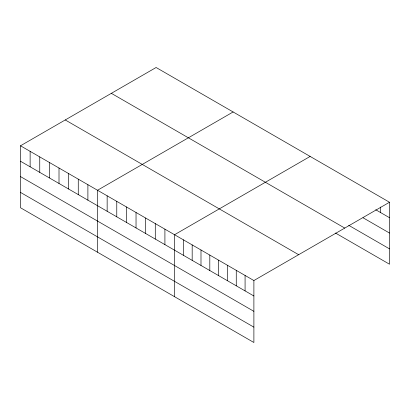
<?xml version="1.0" encoding="UTF-8"?>
<svg xmlns="http://www.w3.org/2000/svg" width="410" height="410" viewBox="0 0 410 410"><rect width="100%" height="100%" fill="white"/><g stroke="black" fill="none" stroke-linecap="round" stroke-linejoin="round"><path stroke-width="0.61" d="M20.5 145.786L253.892 280.537L253.892 342.504L20.5 207.752L20.5 145.786L156.107 67.496L389.5 202.248L389.5 264.214L335.493 233.034M233.126 111.966L97.518 190.255L97.518 252.222M310.144 156.43L174.542 234.725L174.542 296.686M253.892 280.537L389.5 202.248M375.724 209.746L389.5 217.7M363.05 217.777L389.5 233.049M348.72 225.321L389.5 248.865M111.356 93.331L344.748 228.083M65.251 119.951L298.644 254.702M20.5 161.243L253.892 295.989M20.5 176.592L253.892 311.339M20.5 192.403L253.892 327.154M380.685 207.045L380.685 212.605M245.077 275.448L245.077 290.9M236.262 270.354L236.262 285.811M227.442 265.265L227.442 280.717M218.627 260.176L218.627 275.628M209.807 255.087L209.807 270.538M200.992 249.992L200.992 265.444M192.177 244.903L192.177 260.355M183.357 239.814L183.357 255.266M164.912 229.164L164.912 244.616M155.287 223.604L155.287 239.056M145.658 218.048L145.658 233.5M136.033 212.488L136.033 227.939M126.403 206.932L126.403 222.384M116.773 201.371L116.773 216.823M107.148 195.816L107.148 211.268M87.894 184.695L87.894 200.152M78.264 179.139L78.264 194.591M68.639 173.579L68.639 189.03M59.009 168.023L59.009 183.475M49.384 162.462L49.384 177.914M39.755 156.907L39.755 172.359M30.13 151.346L30.13 166.798"/></g></svg>
